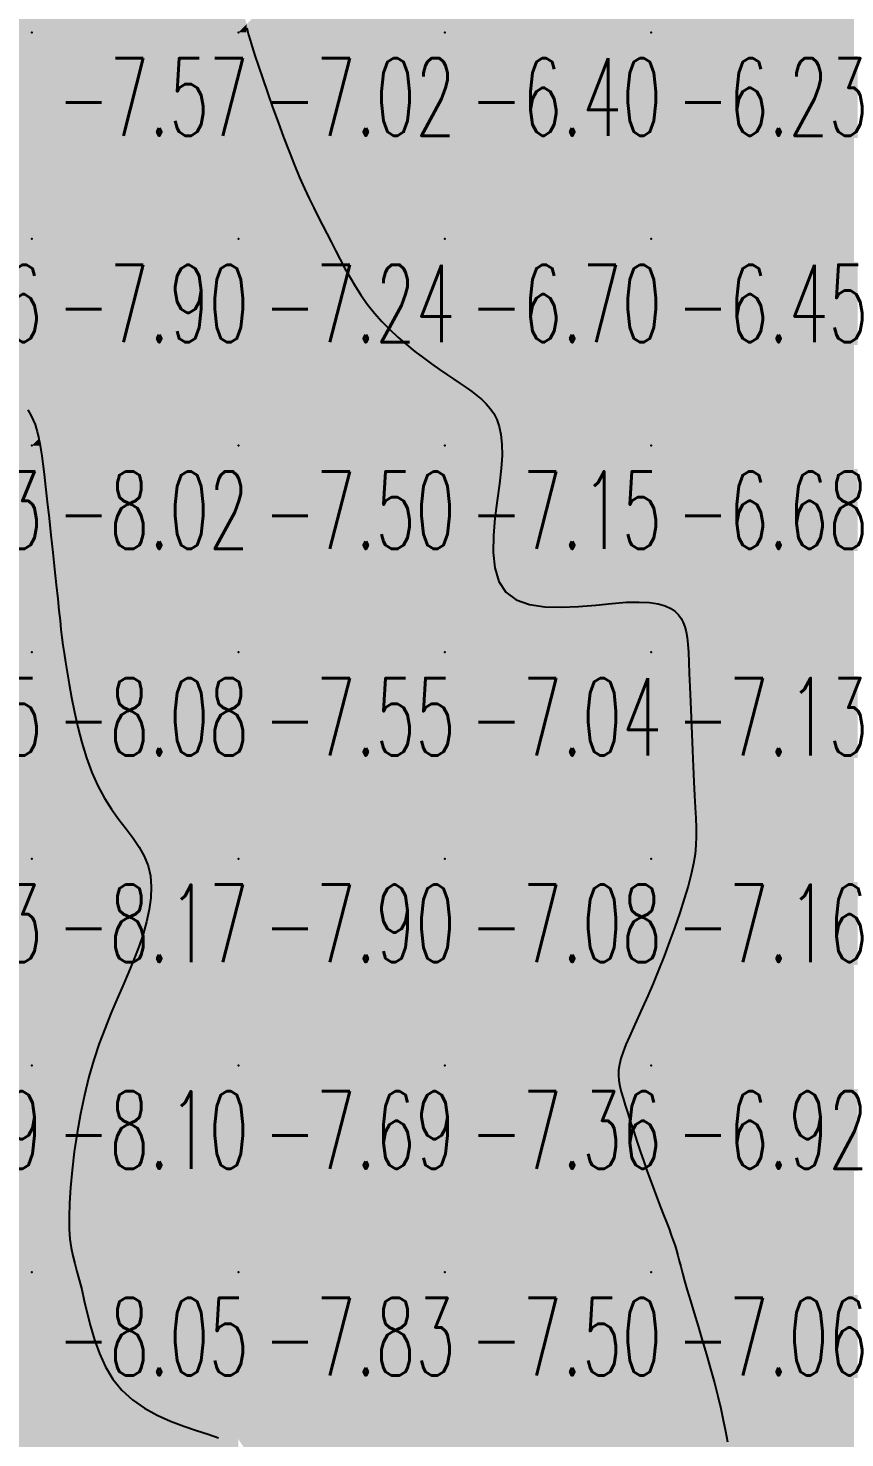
# Model space of a CAD drawing. Header units: millimetres. Extents: x 88261 to 90953, y 390274 to 392322.
# Drawn here: x 90220.1 to 90259.6, y 391009.2 to 391077.4 of the extents above; entities that cross this region are included whole.
import ezdxf
from ezdxf.enums import TextEntityAlignment as Align

# ---------------------------------------------------------------- set-up
doc = ezdxf.new("R2010")
doc.units = ezdxf.units.MM
doc.header["$LTSCALE"] = 25
for name, color, linetype in [('CN_03_00', 7, 'Continuous'), ('COTEAlt', 7, 'Continuous'), ('TN_COLORIAGE', 7, 'Continuous')]:
    doc.layers.add(name, color=color, linetype=linetype)
doc.styles.add('Simplex 1.0', font='Simplex.shx', dxfattribs={"width": 0.99, "height": 2.5})
doc.styles.get("Standard").update_dxf_attribs({"font": 'times.ttf'})

# ---------------------------------------------------------------- blocks, each defined once
blk = doc.blocks.new('COTE')
at = {"color": 0}
blk.add_point((0, 0), dxfattribs=at)
at = {"layer": 'COTEAlt'}
blk.add_attdef('ALT', text='', height=3.75, dxfattribs=at).set_placement((1.25, -1.25), align=Align.TOP_LEFT)

msp = doc.modelspace()

# ---------------------------------------------------------------- linework, layer by layer
at = {"layer": 'CN_03_00', "flags": 128}
for points, elevation in [([(90230.652, 391077.465), (90230.688, 391077.317), (90230.741, 391077.124), (90230.815, 391076.869), (90230.917, 391076.538), (90231.052, 391076.117), (90231.224, 391075.597), (90231.429, 391074.993), (90231.659, 391074.326), (90231.908, 391073.619), (90232.17, 391072.893), (90232.438, 391072.169), (90232.705, 391071.469), (90232.965, 391070.814), (90233.214, 391070.221), (90233.45, 391069.685), (90233.677, 391069.195), (90233.897, 391068.742), (90234.111, 391068.315), (90234.323, 391067.905), (90234.533, 391067.501), (90234.744, 391067.094), (90234.959, 391066.675), (90235.18, 391066.246), (90235.412, 391065.811), (90235.656, 391065.372), (90235.918, 391064.933), (90236.199, 391064.497), (90236.504, 391064.069), (90236.835, 391063.651), (90237.195, 391063.246), (90237.579, 391062.857), (90237.979, 391062.484), (90238.389, 391062.13), (90238.802, 391061.795), (90239.211, 391061.481), (90239.609, 391061.189), (90239.99, 391060.921), (90240.348, 391060.678), (90240.682, 391060.455), (90240.994, 391060.247), (90241.284, 391060.05), (90241.554, 391059.858), (90241.804, 391059.666), (90242.035, 391059.469), (90242.247, 391059.262), (90242.442, 391059.04), (90242.615, 391058.791), (90242.763, 391058.505), (90242.882, 391058.171), (90242.966, 391057.777), (90243.013, 391057.312), (90243.018, 391056.765), (90242.976, 391056.124), (90242.89, 391055.386), (90242.78, 391054.578), (90242.677, 391053.733), (90242.606, 391052.885), (90242.596, 391052.068), (90242.675, 391051.316), (90242.87, 391050.663), (90243.21, 391050.142), (90243.711, 391049.778), (90244.349, 391049.554), (90245.087, 391049.443), (90245.892, 391049.419), (90246.726, 391049.455), (90247.555, 391049.524), (90248.343, 391049.599), (90249.055, 391049.655), (90249.662, 391049.669), (90250.168, 391049.641), (90250.584, 391049.576), (90250.921, 391049.479), (90251.189, 391049.354), (90251.399, 391049.207), (90251.563, 391049.042), (90251.69, 391048.865), (90251.791, 391048.677), (90251.871, 391048.47), (90251.932, 391048.233), (90251.979, 391047.955), (90252.014, 391047.624), (90252.042, 391047.23), (90252.066, 391046.761), (90252.089, 391046.207), (90252.114, 391045.561), (90252.142, 391044.842), (90252.172, 391044.074), (90252.204, 391043.278), (90252.238, 391042.48), (90252.272, 391041.702), (90252.307, 391040.969), (90252.342, 391040.302), (90252.376, 391039.719), (90252.406, 391039.207), (90252.424, 391038.746), (90252.427, 391038.315), (90252.41, 391037.894), (90252.366, 391037.465), (90252.291, 391037.006), (90252.18, 391036.497), (90252.03, 391035.924), (90251.844, 391035.297), (90251.629, 391034.629), (90251.391, 391033.936), (90251.137, 391033.233), (90250.872, 391032.533), (90250.602, 391031.853), (90250.335, 391031.206), (90250.075, 391030.605), (90249.827, 391030.05), (90249.594, 391029.54), (90249.379, 391029.071), (90249.186, 391028.643), (90249.019, 391028.252), (90248.88, 391027.898), (90248.774, 391027.577), (90248.702, 391027.286), (90248.664, 391027.018), (90248.656, 391026.761), (90248.676, 391026.506), (90248.722, 391026.244), (90248.791, 391025.965), (90248.881, 391025.658), (90248.989, 391025.314), (90249.112, 391024.927), (90249.249, 391024.501), (90249.397, 391024.047), (90249.553, 391023.572), (90249.715, 391023.085), (90249.882, 391022.596), (90250.05, 391022.112), (90250.218, 391021.643), (90250.383, 391021.197), (90250.544, 391020.775), (90250.698, 391020.376), (90250.844, 391020.003), (90250.981, 391019.654), (90251.106, 391019.33), (90251.218, 391019.032), (90251.315, 391018.76), (90251.397, 391018.511), (90251.468, 391018.275), (90251.535, 391018.038), (90251.602, 391017.786), (90251.675, 391017.506), (90251.761, 391017.185), (90251.864, 391016.808), (90251.992, 391016.363), (90252.146, 391015.841), (90252.323, 391015.253), (90252.516, 391014.614), (90252.718, 391013.942), (90252.921, 391013.253), (90253.119, 391012.562), (90253.304, 391011.885), (90253.471, 391011.239), (90253.613, 391010.636), (90253.735, 391010.072), (90253.84, 391009.538), (90253.935, 391009.025)], -7), ([(90220.046, 391058.971), (90220.202, 391058.708), (90220.318, 391058.472), (90220.402, 391058.263), (90220.461, 391058.079), (90220.503, 391057.92), (90220.534, 391057.783), (90220.562, 391057.665), (90220.59, 391057.549), (90220.619, 391057.418), (90220.65, 391057.251), (90220.686, 391057.03), (90220.729, 391056.737), (90220.78, 391056.351), (90220.841, 391055.854), (90220.913, 391055.236), (90220.994, 391054.519), (90221.081, 391053.732), (90221.17, 391052.906), (90221.26, 391052.072), (90221.346, 391051.261), (90221.427, 391050.501), (90221.498, 391049.825), (90221.558, 391049.252), (90221.61, 391048.767), (90221.657, 391048.344), (90221.703, 391047.958), (90221.752, 391047.583), (90221.808, 391047.193), (90221.874, 391046.763), (90221.954, 391046.268), (90222.052, 391045.69), (90222.17, 391045.04), (90222.311, 391044.339), (90222.477, 391043.607), (90222.67, 391042.864), (90222.894, 391042.13), (90223.149, 391041.425), (90223.439, 391040.769), (90223.764, 391040.177), (90224.111, 391039.64), (90224.467, 391039.148), (90224.818, 391038.686), (90225.148, 391038.244), (90225.444, 391037.807), (90225.692, 391037.364), (90225.877, 391036.902), (90225.989, 391036.411), (90226.031, 391035.891), (90226.009, 391035.346), (90225.931, 391034.78), (90225.803, 391034.194), (90225.632, 391033.594), (90225.425, 391032.981), (90225.189, 391032.359), (90224.93, 391031.731), (90224.655, 391031.09), (90224.369, 391030.433), (90224.08, 391029.752), (90223.793, 391029.043), (90223.514, 391028.299), (90223.25, 391027.514), (90223.006, 391026.683), (90222.789, 391025.804), (90222.598, 391024.894), (90222.435, 391023.971), (90222.301, 391023.058), (90222.194, 391022.173), (90222.116, 391021.337), (90222.067, 391020.571), (90222.047, 391019.894), (90222.056, 391019.32), (90222.092, 391018.832), (90222.15, 391018.407), (90222.228, 391018.021), (90222.321, 391017.65), (90222.427, 391017.271), (90222.542, 391016.86), (90222.663, 391016.393), (90222.788, 391015.854), (90222.926, 391015.255), (90223.087, 391014.616), (90223.281, 391013.958), (90223.52, 391013.299), (90223.814, 391012.659), (90224.172, 391012.059), (90224.606, 391011.518), (90225.121, 391011.05), (90225.7, 391010.652), (90226.321, 391010.315), (90226.962, 391010.029), (90227.601, 391009.785), (90228.215, 391009.574), (90228.782, 391009.387), (90229.281, 391009.215)], -8)]:
    msp.add_lwpolyline(points, dxfattribs=dict(at, elevation=elevation))
at = {"layer": 'TN_COLORIAGE', "color": 161}
for points in [[(90210.249, 391077.239, -7.212), (90220.249, 391077.239, -7.212), (90220.249, 391087.239, -7.212)], [(90210.249, 391087.239, -7.212), (90210.249, 391077.239, -7.212), (90220.249, 391087.239, -7.212)], [(90220.249, 391077.239, -7), (90228.446, 391085.437, -7), (90220.249, 391087.239, -7), (90226.517, 391087.239, -7)], [(90220.249, 391077.239, -7), (90228.446, 391085.437, -7), (90230.249, 391077.239, -7), (90230.249, 391078.847, -7)], [(90230.652, 391077.643, -7.024), (90230.249, 391078.847, -7.024), (90230.249, 391077.239, -7.024)], [(90230.638, 391077.239, -7.024), (90230.652, 391077.643, -7.024), (90230.249, 391077.239, -7.024)], [(90210.249, 391073.59, -7.573), (90213.031, 391070.022, -7.573), (90210.249, 391077.239, -7.573), (90220.249, 391077.239, -7.573)], [(90216.536, 391067.239, -7.573), (90213.031, 391070.022, -7.573), (90220.249, 391067.239, -7.573), (90220.249, 391077.239, -7.573)], [(90220.249, 391067.239, -7.024), (90230.249, 391067.239, -7.024), (90230.249, 391077.239, -7.024)], [(90220.249, 391077.239, -7.024), (90220.249, 391067.239, -7.024), (90230.249, 391077.239, -7.024)], [(90230.249, 391067.239, -7), (90233.111, 391070.102, -7), (90230.249, 391077.239, -7), (90230.638, 391077.239, -7)], [(90233.111, 391070.102, -7.239), (90234.71, 391067.239, -7.239), (90230.249, 391067.239, -7.239)], [(90220.249, 391059.252, -7.903), (90215.954, 391062.945, -7.903), (90220.249, 391067.239, -7.903)], [(90215.954, 391062.945, -7.903), (90216.536, 391067.239, -7.903), (90220.249, 391067.239, -7.903)], [(90220.249, 391059.252, -7.239), (90220.561, 391057.551, -7.239), (90220.249, 391067.239, -7.239), (90230.249, 391067.239, -7.239)], [(90220.714, 391057.239, -7.239), (90220.561, 391057.551, -7.239), (90230.249, 391057.239, -7.239), (90230.249, 391067.239, -7.239)], [(90230.249, 391057.239, -7), (90236.513, 391063.504, -7), (90230.249, 391067.239, -7), (90234.71, 391067.239, -7)], [(90230.249, 391057.239, -7), (90236.513, 391063.504, -7), (90240.249, 391057.239, -7), (90240.249, 391060.651, -7)], [(90242.431, 391059.421, -7.154), (90240.249, 391060.651, -7.154), (90240.249, 391057.239, -7.154)], [(90242.431, 391059.421, -7.154), (90243.513, 391057.239, -7.154), (90240.249, 391057.239, -7.154)], [(90220.714, 391057.239, -7.498), (90221.627, 391048.618, -7.498), (90230.249, 391057.239, -7.498)], [(90221.764, 391047.239, -7.498), (90221.627, 391048.618, -7.498), (90230.249, 391047.239, -7.498), (90230.249, 391057.239, -7.498)], [(90230.249, 391047.239, -7.154), (90240.249, 391047.239, -7.154), (90240.249, 391057.239, -7.154)], [(90230.249, 391057.239, -7.154), (90230.249, 391047.239, -7.154), (90240.249, 391057.239, -7.154)], [(90240.249, 391057.239, -7), (90243.513, 391057.239, -7), (90240.249, 391047.239, -7), (90241.374, 391048.365, -7)], [(90250.249, 391047.239, -7), (90250.249, 391050.154, -7), (90240.249, 391047.239, -7), (90241.374, 391048.365, -7)], [(90251.959, 391048.949, -7.131), (90250.249, 391050.154, -7.131), (90250.249, 391047.239, -7.131)], [(90251.959, 391048.949, -7.131), (90252.058, 391047.239, -7.131), (90250.249, 391047.239, -7.131)], [(90221.764, 391047.239, -7.551), (90223.044, 391040.034, -7.551), (90230.249, 391047.239, -7.551)], [(90226.698, 391037.239, -7.551), (90223.044, 391040.034, -7.551), (90230.249, 391037.239, -7.551), (90230.249, 391047.239, -7.551)], [(90230.249, 391037.239, -7.04), (90240.249, 391037.239, -7.04), (90240.249, 391047.239, -7.04)], [(90230.249, 391047.239, -7.04), (90230.249, 391037.239, -7.04), (90240.249, 391047.239, -7.04)], [(90240.249, 391037.239, -7.131), (90250.249, 391037.239, -7.131), (90250.249, 391047.239, -7.131)], [(90240.249, 391047.239, -7.131), (90240.249, 391037.239, -7.131), (90250.249, 391047.239, -7.131)], [(90250.249, 391037.239, -7), (90252.343, 391039.334, -7), (90250.249, 391047.239, -7), (90252.058, 391047.239, -7)], [(90252.343, 391039.334, -7.157), (90252.622, 391037.239, -7.157), (90250.249, 391037.239, -7.157)], [(90225.429, 391032.419, -7.686), (90222.719, 391027.239, -7.686), (90230.249, 391037.239, -7.686), (90230.249, 391027.239, -7.686)], [(90225.429, 391032.419, -7.904), (90226.698, 391037.239, -7.904), (90230.249, 391037.239, -7.904)], [(90230.249, 391027.239, -7.083), (90240.249, 391027.239, -7.083), (90240.249, 391037.239, -7.083)], [(90230.249, 391037.239, -7.083), (90230.249, 391027.239, -7.083), (90240.249, 391037.239, -7.083)], [(90240.249, 391027.239, -7), (90248.393, 391027.239, -7), (90250.249, 391037.239, -7), (90250.249, 391030.69, -7)], [(90240.249, 391037.239, -7.157), (90240.249, 391027.239, -7.157), (90250.249, 391037.239, -7.157)], [(90252.622, 391037.239, -7.157), (90250.249, 391030.69, -7.157), (90250.249, 391037.239, -7.157)], [(90222.64, 391017.239, -7.686), (90221.731, 391018.722, -7.686), (90230.249, 391017.239, -7.686), (90230.249, 391027.239, -7.686)], [(90221.731, 391018.722, -7.686), (90222.719, 391027.239, -7.686), (90230.249, 391027.239, -7.686)], [(90230.249, 391017.239, -7.362), (90240.249, 391017.239, -7.362), (90240.249, 391027.239, -7.362)], [(90230.249, 391027.239, -7.362), (90230.249, 391017.239, -7.362), (90240.249, 391027.239, -7.362)], [(90240.249, 391017.239, -7), (90248.823, 391025.814, -7), (90240.249, 391027.239, -7), (90248.393, 391027.239, -7)], [(90240.249, 391017.239, -7), (90248.823, 391025.814, -7), (90250.249, 391017.239, -7), (90250.249, 391021.391, -7)], [(90251.491, 391018.482, -7.059), (90250.249, 391021.391, -7.059), (90250.249, 391017.239, -7.059)], [(90251.491, 391018.482, -7.059), (90251.677, 391017.239, -7.059), (90250.249, 391017.239, -7.059)], [(90222.64, 391017.239, -7.826), (90223.687, 391010.678, -7.826), (90230.249, 391017.239, -7.826)], [(90230.249, 391009.154, -7.826), (90223.687, 391010.678, -7.826), (90230.249, 391017.239, -7.826)], [(90230.249, 391009.154, -7.496), (90231.004, 391007.995, -7.496), (90230.249, 391017.239, -7.496), (90240.249, 391017.239, -7.496)], [(90231.17, 391007.239, -7.496), (90231.004, 391007.995, -7.496), (90240.249, 391007.239, -7.496), (90240.249, 391017.239, -7.496)], [(90240.249, 391007.239, -7.059), (90250.249, 391007.239, -7.059), (90250.249, 391017.239, -7.059)], [(90240.249, 391017.239, -7.059), (90240.249, 391007.239, -7.059), (90250.249, 391017.239, -7.059)], [(90250.249, 391007.239, -7), (90253.749, 391010.739, -7), (90250.249, 391017.239, -7), (90251.677, 391017.239, -7)], [(90253.749, 391010.739, -7.189), (90254.153, 391007.239, -7.189), (90250.249, 391007.239, -7.189)]]:
    msp.add_solid(points, dxfattribs=at)
at = {"layer": 'TN_COLORIAGE', "color": 151}
for points in [[(90230.652, 391077.643, -6.403), (90230.638, 391077.239, -6.403), (90240.249, 391087.239, -6.403), (90240.249, 391077.239, -6.403)], [(90240.249, 391077.239, -6.153), (90250.249, 391077.239, -6.153), (90250.249, 391087.239, -6.153)], [(90240.249, 391087.239, -6.153), (90240.249, 391077.239, -6.153), (90250.249, 391087.239, -6.153)], [(90250.249, 391077.239, -6), (90258.994, 391085.985, -6), (90250.249, 391087.239, -6), (90258.46, 391087.239, -6)], [(90250.249, 391077.239, -6), (90258.994, 391085.985, -6), (90260.249, 391077.239, -6), (90260.249, 391085.409, -6)], [(90230.638, 391077.239, -6.403), (90233.111, 391070.102, -6.403), (90240.249, 391077.239, -6.403)], [(90234.71, 391067.239, -6.403), (90233.111, 391070.102, -6.403), (90240.249, 391067.239, -6.403), (90240.249, 391077.239, -6.403)], [(90240.249, 391067.239, -6.232), (90250.249, 391067.239, -6.232), (90250.249, 391077.239, -6.232)], [(90240.249, 391077.239, -6.232), (90240.249, 391067.239, -6.232), (90250.249, 391077.239, -6.232)], [(90250.249, 391067.239, -6.149), (90260.249, 391067.239, -6.149), (90260.249, 391077.239, -6.149)], [(90250.249, 391077.239, -6.149), (90250.249, 391067.239, -6.149), (90260.249, 391077.239, -6.149)], [(90234.71, 391067.239, -6.703), (90236.513, 391063.504, -6.703), (90240.249, 391067.239, -6.703)], [(90240.249, 391060.651, -6.703), (90236.513, 391063.504, -6.703), (90240.249, 391067.239, -6.703)], [(90240.249, 391060.651, -6.449), (90242.431, 391059.421, -6.449), (90240.249, 391067.239, -6.449), (90250.249, 391067.239, -6.449)], [(90243.513, 391057.239, -6.449), (90242.431, 391059.421, -6.449), (90250.249, 391057.239, -6.449), (90250.249, 391067.239, -6.449)], [(90250.249, 391057.239, -6.245), (90260.249, 391057.239, -6.245), (90260.249, 391067.239, -6.245)], [(90250.249, 391067.239, -6.245), (90250.249, 391057.239, -6.245), (90260.249, 391067.239, -6.245)], [(90241.374, 391048.365, -6.682), (90250.249, 391050.154, -6.682), (90250.249, 391057.239, -6.682)], [(90241.374, 391048.365, -6.682), (90243.513, 391057.239, -6.682), (90250.249, 391057.239, -6.682)], [(90250.249, 391050.154, -6.367), (90251.959, 391048.949, -6.367), (90250.249, 391057.239, -6.367), (90260.249, 391057.239, -6.367)], [(90252.058, 391047.239, -6.367), (90251.959, 391048.949, -6.367), (90260.249, 391047.239, -6.367), (90260.249, 391057.239, -6.367)], [(90252.058, 391047.239, -6.409), (90252.343, 391039.334, -6.409), (90260.249, 391047.239, -6.409)], [(90252.622, 391037.239, -6.409), (90252.343, 391039.334, -6.409), (90260.249, 391037.239, -6.409), (90260.249, 391047.239, -6.409)], [(90250.249, 391027.239, -6.497), (90260.249, 391027.239, -6.497), (90260.249, 391037.239, -6.497)], [(90250.249, 391030.69, -6.497), (90252.622, 391037.239, -6.497), (90250.249, 391027.239, -6.497), (90260.249, 391037.239, -6.497)], [(90250.249, 391030.69, -6.918), (90248.393, 391027.239, -6.918), (90250.249, 391027.239, -6.918)], [(90248.393, 391027.239, -6.918), (90248.823, 391025.814, -6.918), (90250.249, 391027.239, -6.918)], [(90250.249, 391021.391, -6.918), (90248.823, 391025.814, -6.918), (90250.249, 391027.239, -6.918)], [(90250.249, 391021.391, -6.587), (90251.491, 391018.482, -6.587), (90250.249, 391027.239, -6.587), (90260.249, 391027.239, -6.587)], [(90251.677, 391017.239, -6.587), (90251.491, 391018.482, -6.587), (90260.249, 391017.239, -6.587), (90260.249, 391027.239, -6.587)], [(90251.677, 391017.239, -6.649), (90253.749, 391010.739, -6.649), (90260.249, 391017.239, -6.649)], [(90254.153, 391007.239, -6.649), (90253.749, 391010.739, -6.649), (90260.249, 391007.239, -6.649), (90260.249, 391017.239, -6.649)]]:
    msp.add_solid(points, dxfattribs=at)
at = {"layer": 'TN_COLORIAGE', "color": 171}
for points in [[(90210.249, 391057.239, -8), (90215.954, 391062.945, -8), (90220.249, 391057.239, -8), (90220.249, 391059.252, -8)], [(90220.561, 391057.551, -8.024), (90220.249, 391059.252, -8.024), (90220.249, 391057.239, -8.024)], [(90210.249, 391047.239, -8.024), (90220.249, 391047.239, -8.024), (90220.249, 391057.239, -8.024)], [(90210.249, 391057.239, -8.024), (90210.249, 391047.239, -8.024), (90220.249, 391057.239, -8.024)], [(90220.561, 391057.551, -8.024), (90220.714, 391057.239, -8.024), (90220.249, 391057.239, -8.024)], [(90220.249, 391047.239, -8), (90221.627, 391048.618, -8), (90220.249, 391057.239, -8), (90220.714, 391057.239, -8)], [(90221.627, 391048.618, -8.08), (90221.764, 391047.239, -8.08), (90220.249, 391047.239, -8.08)], [(90210.249, 391037.239, -8.08), (90220.249, 391037.239, -8.08), (90220.249, 391047.239, -8.08)], [(90210.249, 391047.239, -8.08), (90210.249, 391037.239, -8.08), (90220.249, 391047.239, -8.08)], [(90220.249, 391037.239, -8), (90223.044, 391040.034, -8), (90220.249, 391047.239, -8), (90221.764, 391047.239, -8)], [(90223.044, 391040.034, -8.174), (90226.698, 391037.239, -8.174), (90220.249, 391037.239, -8.174)], [(90210.249, 391027.239, -8.174), (90220.249, 391027.239, -8.174), (90220.249, 391037.239, -8.174)], [(90210.249, 391037.239, -8.174), (90210.249, 391027.239, -8.174), (90220.249, 391037.239, -8.174)], [(90220.249, 391037.239, -8), (90226.698, 391037.239, -8), (90220.249, 391027.239, -8), (90225.429, 391032.419, -8)], [(90222.719, 391027.239, -8.103), (90225.429, 391032.419, -8.103), (90220.249, 391027.239, -8.103)], [(90210.249, 391017.239, -8.103), (90220.249, 391017.239, -8.103), (90220.249, 391027.239, -8.103)], [(90210.249, 391027.239, -8.103), (90210.249, 391017.239, -8.103), (90220.249, 391027.239, -8.103)], [(90220.249, 391027.239, -8), (90222.719, 391027.239, -8), (90220.249, 391017.239, -8), (90221.731, 391018.722, -8)], [(90221.731, 391018.722, -8.055), (90222.64, 391017.239, -8.055), (90220.249, 391017.239, -8.055)], [(90210.249, 391007.239, -8.055), (90220.249, 391007.239, -8.055), (90220.249, 391017.239, -8.055)], [(90210.249, 391017.239, -8.055), (90210.249, 391007.239, -8.055), (90220.249, 391017.239, -8.055)], [(90220.249, 391007.239, -8), (90223.687, 391010.678, -8), (90220.249, 391017.239, -8), (90222.64, 391017.239, -8)], [(90220.249, 391007.239, -8), (90223.687, 391010.678, -8), (90230.249, 391007.239, -8), (90230.249, 391009.154, -8)]]:
    msp.add_solid(points, dxfattribs=at)

# ---------------------------------------------------------------- block references
at = {"layer": 'COTEAlt'}
ref = msp.add_blockref('COTE', (90220.249, 391077.239), dxfattribs=at)
ref.add_attrib('ALT', '-7.57', dxfattribs={"height": 3.75, "style": 'Simplex 1.0', "width": 0.6}).set_placement((90221.499, 391075.989), align=Align.TOP_LEFT)
ref = msp.add_blockref('COTE', (90230.249, 391077.239), dxfattribs=at)
ref.add_attrib('ALT', '-7.02', dxfattribs={"height": 3.75, "style": 'Simplex 1.0', "width": 0.6}).set_placement((90231.499, 391075.989), align=Align.TOP_LEFT)
ref = msp.add_blockref('COTE', (90240.249, 391077.239), dxfattribs=at)
ref.add_attrib('ALT', '-6.40', dxfattribs={"height": 3.75, "style": 'Simplex 1.0', "width": 0.6}).set_placement((90241.499, 391075.989), align=Align.TOP_LEFT)
ref = msp.add_blockref('COTE', (90250.249, 391077.239), dxfattribs=at)
ref.add_attrib('ALT', '-6.23', dxfattribs={"height": 3.75, "style": 'Simplex 1.0', "width": 0.6}).set_placement((90251.499, 391075.989), align=Align.TOP_LEFT)
ref = msp.add_blockref('COTE', (90210.249, 391067.239), dxfattribs=at)
ref.add_attrib('ALT', '-8.16', dxfattribs={"height": 3.75, "style": 'Simplex 1.0', "width": 0.6}).set_placement((90211.499, 391065.989), align=Align.TOP_LEFT)
ref = msp.add_blockref('COTE', (90220.249, 391067.239), dxfattribs=at)
ref.add_attrib('ALT', '-7.90', dxfattribs={"height": 3.75, "style": 'Simplex 1.0', "width": 0.6}).set_placement((90221.499, 391065.989), align=Align.TOP_LEFT)
ref = msp.add_blockref('COTE', (90230.249, 391067.239), dxfattribs=at)
ref.add_attrib('ALT', '-7.24', dxfattribs={"height": 3.75, "style": 'Simplex 1.0', "width": 0.6}).set_placement((90231.499, 391065.989), align=Align.TOP_LEFT)
ref = msp.add_blockref('COTE', (90240.249, 391067.239), dxfattribs=at)
ref.add_attrib('ALT', '-6.70', dxfattribs={"height": 3.75, "style": 'Simplex 1.0', "width": 0.6}).set_placement((90241.499, 391065.989), align=Align.TOP_LEFT)
ref = msp.add_blockref('COTE', (90250.249, 391067.239), dxfattribs=at)
ref.add_attrib('ALT', '-6.45', dxfattribs={"height": 3.75, "style": 'Simplex 1.0', "width": 0.6}).set_placement((90251.499, 391065.989), align=Align.TOP_LEFT)
ref = msp.add_blockref('COTE', (90210.249, 391057.239), dxfattribs=at)
ref.add_attrib('ALT', '-8.13', dxfattribs={"height": 3.75, "style": 'Simplex 1.0', "width": 0.6}).set_placement((90211.499, 391055.989), align=Align.TOP_LEFT)
ref = msp.add_blockref('COTE', (90220.249, 391057.239), dxfattribs=at)
ref.add_attrib('ALT', '-8.02', dxfattribs={"height": 3.75, "style": 'Simplex 1.0', "width": 0.6}).set_placement((90221.499, 391055.989), align=Align.TOP_LEFT)
ref = msp.add_blockref('COTE', (90230.249, 391057.239), dxfattribs=at)
ref.add_attrib('ALT', '-7.50', dxfattribs={"height": 3.75, "style": 'Simplex 1.0', "width": 0.6}).set_placement((90231.499, 391055.989), align=Align.TOP_LEFT)
ref = msp.add_blockref('COTE', (90240.249, 391057.239), dxfattribs=at)
ref.add_attrib('ALT', '-7.15', dxfattribs={"height": 3.75, "style": 'Simplex 1.0', "width": 0.6}).set_placement((90241.499, 391055.989), align=Align.TOP_LEFT)
ref = msp.add_blockref('COTE', (90250.249, 391057.239), dxfattribs=at)
ref.add_attrib('ALT', '-6.68', dxfattribs={"height": 3.75, "style": 'Simplex 1.0', "width": 0.6}).set_placement((90251.499, 391055.989), align=Align.TOP_LEFT)
ref = msp.add_blockref('COTE', (90210.249, 391047.239), dxfattribs=at)
ref.add_attrib('ALT', '-8.25', dxfattribs={"height": 3.75, "style": 'Simplex 1.0', "width": 0.6}).set_placement((90211.499, 391045.989), align=Align.TOP_LEFT)
ref = msp.add_blockref('COTE', (90220.249, 391047.239), dxfattribs=at)
ref.add_attrib('ALT', '-8.08', dxfattribs={"height": 3.75, "style": 'Simplex 1.0', "width": 0.6}).set_placement((90221.499, 391045.989), align=Align.TOP_LEFT)
ref = msp.add_blockref('COTE', (90230.249, 391047.239), dxfattribs=at)
ref.add_attrib('ALT', '-7.55', dxfattribs={"height": 3.75, "style": 'Simplex 1.0', "width": 0.6}).set_placement((90231.499, 391045.989), align=Align.TOP_LEFT)
ref = msp.add_blockref('COTE', (90240.249, 391047.239), dxfattribs=at)
ref.add_attrib('ALT', '-7.04', dxfattribs={"height": 3.75, "style": 'Simplex 1.0', "width": 0.6}).set_placement((90241.499, 391045.989), align=Align.TOP_LEFT)
ref = msp.add_blockref('COTE', (90250.249, 391047.239), dxfattribs=at)
ref.add_attrib('ALT', '-7.13', dxfattribs={"height": 3.75, "style": 'Simplex 1.0', "width": 0.6}).set_placement((90251.499, 391045.989), align=Align.TOP_LEFT)
ref = msp.add_blockref('COTE', (90210.249, 391037.239), dxfattribs=at)
ref.add_attrib('ALT', '-8.33', dxfattribs={"height": 3.75, "style": 'Simplex 1.0', "width": 0.6}).set_placement((90211.499, 391035.989), align=Align.TOP_LEFT)
ref = msp.add_blockref('COTE', (90220.249, 391037.239), dxfattribs=at)
ref.add_attrib('ALT', '-8.17', dxfattribs={"height": 3.75, "style": 'Simplex 1.0', "width": 0.6}).set_placement((90221.499, 391035.989), align=Align.TOP_LEFT)
ref = msp.add_blockref('COTE', (90230.249, 391037.239), dxfattribs=at)
ref.add_attrib('ALT', '-7.90', dxfattribs={"height": 3.75, "style": 'Simplex 1.0', "width": 0.6}).set_placement((90231.499, 391035.989), align=Align.TOP_LEFT)
ref = msp.add_blockref('COTE', (90240.249, 391037.239), dxfattribs=at)
ref.add_attrib('ALT', '-7.08', dxfattribs={"height": 3.75, "style": 'Simplex 1.0', "width": 0.6}).set_placement((90241.499, 391035.989), align=Align.TOP_LEFT)
ref = msp.add_blockref('COTE', (90250.249, 391037.239), dxfattribs=at)
ref.add_attrib('ALT', '-7.16', dxfattribs={"height": 3.75, "style": 'Simplex 1.0', "width": 0.6}).set_placement((90251.499, 391035.989), align=Align.TOP_LEFT)
ref = msp.add_blockref('COTE', (90210.249, 391027.239), dxfattribs=at)
ref.add_attrib('ALT', '-8.29', dxfattribs={"height": 3.75, "style": 'Simplex 1.0', "width": 0.6}).set_placement((90211.499, 391025.989), align=Align.TOP_LEFT)
ref = msp.add_blockref('COTE', (90220.249, 391027.239), dxfattribs=at)
ref.add_attrib('ALT', '-8.10', dxfattribs={"height": 3.75, "style": 'Simplex 1.0', "width": 0.6}).set_placement((90221.499, 391025.989), align=Align.TOP_LEFT)
ref = msp.add_blockref('COTE', (90230.249, 391027.239), dxfattribs=at)
ref.add_attrib('ALT', '-7.69', dxfattribs={"height": 3.75, "style": 'Simplex 1.0', "width": 0.6}).set_placement((90231.499, 391025.989), align=Align.TOP_LEFT)
ref = msp.add_blockref('COTE', (90240.249, 391027.239), dxfattribs=at)
ref.add_attrib('ALT', '-7.36', dxfattribs={"height": 3.75, "style": 'Simplex 1.0', "width": 0.6}).set_placement((90241.499, 391025.989), align=Align.TOP_LEFT)
ref = msp.add_blockref('COTE', (90250.249, 391027.239), dxfattribs=at)
ref.add_attrib('ALT', '-6.92', dxfattribs={"height": 3.75, "style": 'Simplex 1.0', "width": 0.6}).set_placement((90251.499, 391025.989), align=Align.TOP_LEFT)
ref = msp.add_blockref('COTE', (90220.249, 391017.239), dxfattribs=at)
ref.add_attrib('ALT', '-8.05', dxfattribs={"height": 3.75, "style": 'Simplex 1.0', "width": 0.6}).set_placement((90221.499, 391015.989), align=Align.TOP_LEFT)
ref = msp.add_blockref('COTE', (90230.249, 391017.239), dxfattribs=at)
ref.add_attrib('ALT', '-7.83', dxfattribs={"height": 3.75, "style": 'Simplex 1.0', "width": 0.6}).set_placement((90231.499, 391015.989), align=Align.TOP_LEFT)
ref = msp.add_blockref('COTE', (90240.249, 391017.239), dxfattribs=at)
ref.add_attrib('ALT', '-7.50', dxfattribs={"height": 3.75, "style": 'Simplex 1.0', "width": 0.6}).set_placement((90241.499, 391015.989), align=Align.TOP_LEFT)
ref = msp.add_blockref('COTE', (90250.249, 391017.239), dxfattribs=at)
ref.add_attrib('ALT', '-7.06', dxfattribs={"height": 3.75, "style": 'Simplex 1.0', "width": 0.6}).set_placement((90251.499, 391015.989), align=Align.TOP_LEFT)

doc.saveas('drawing.dxf')
